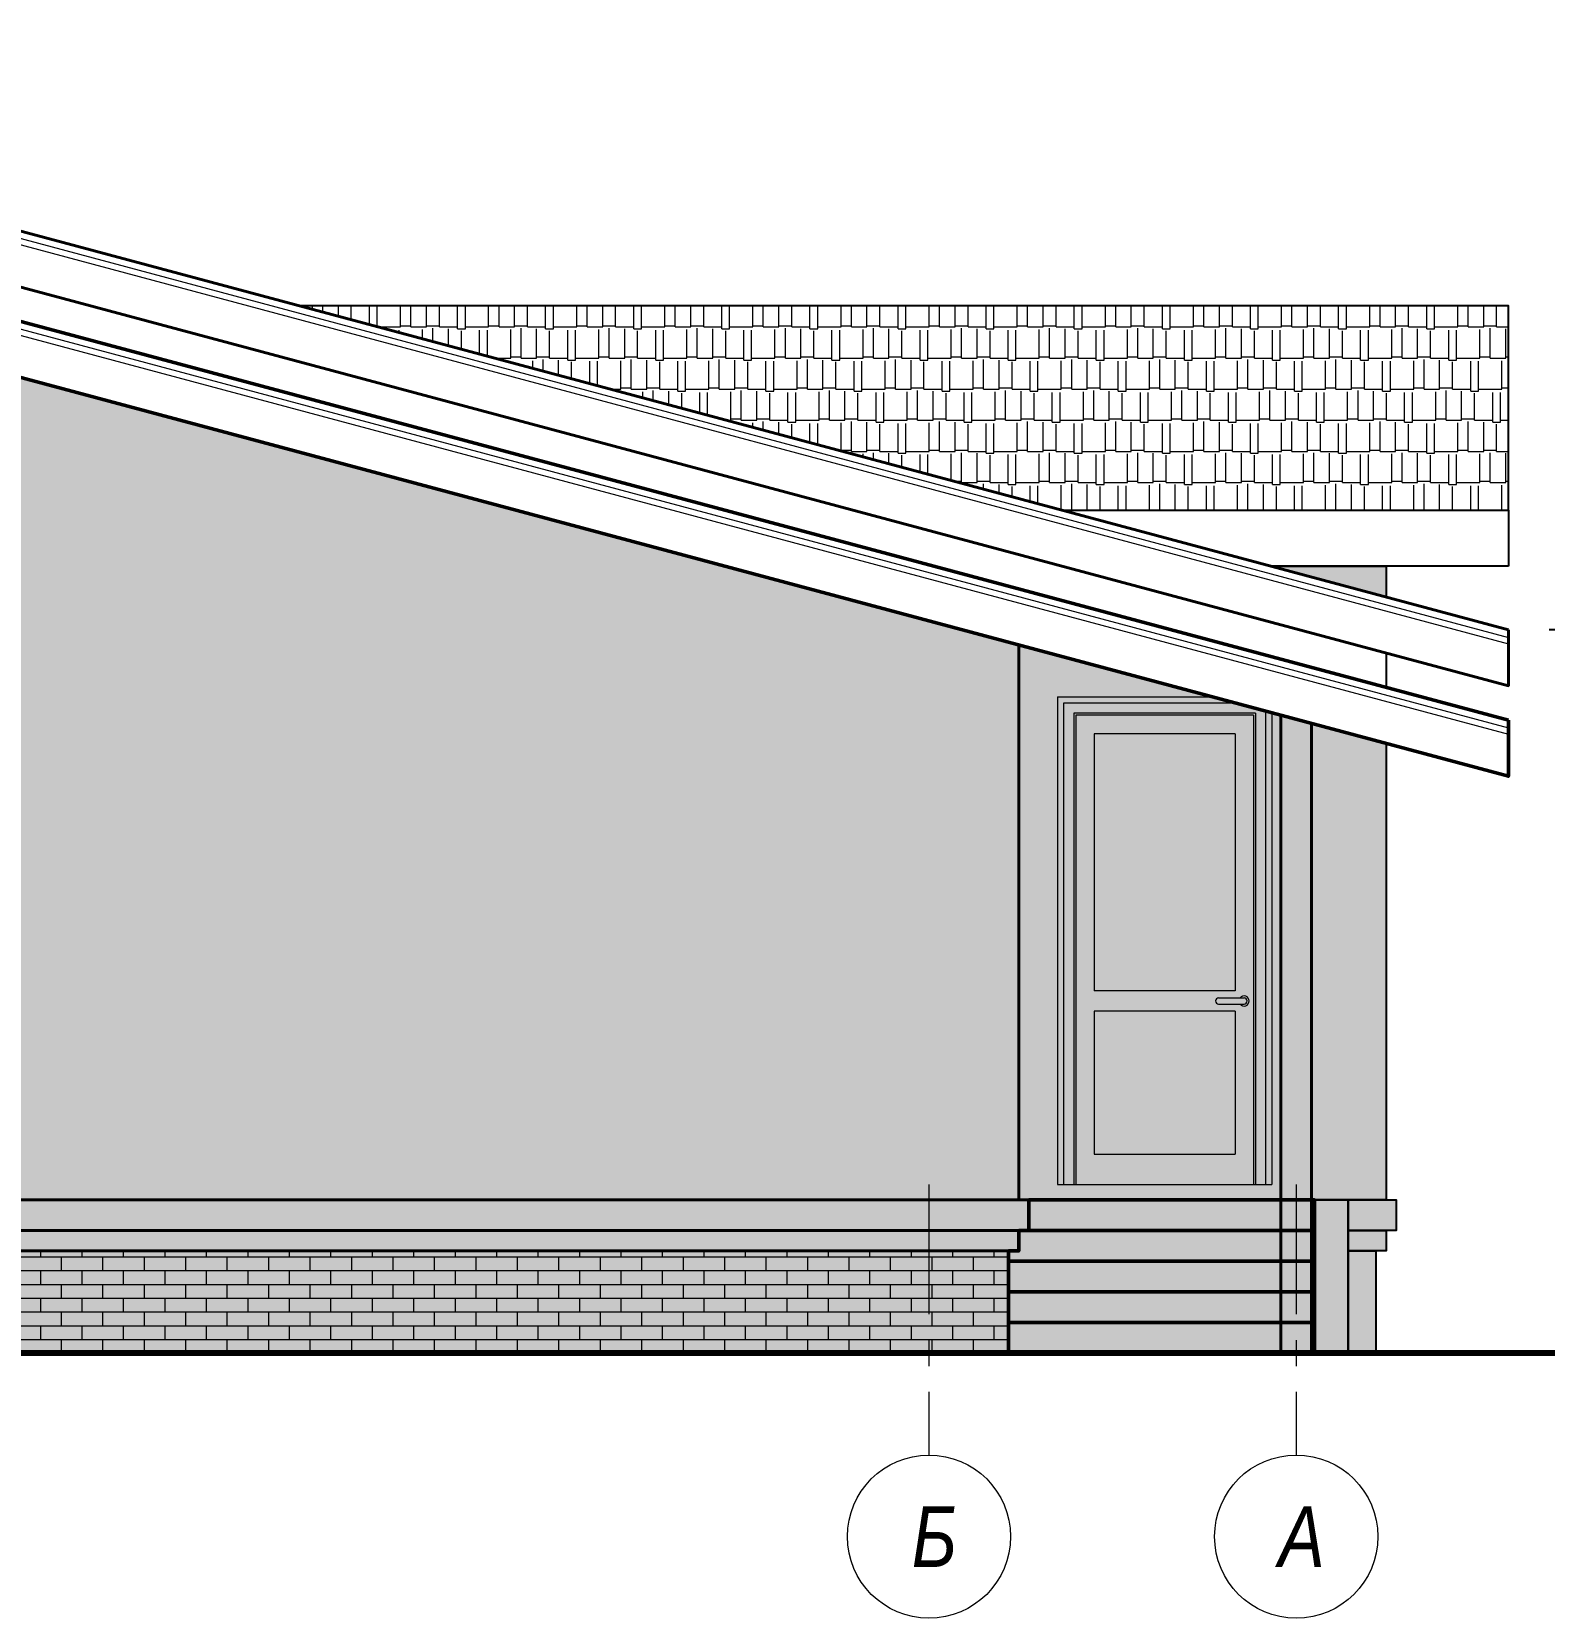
# Model space of a CAD drawing. Header units: millimetres. Extents: x 1582001 to 3303937, y 226471 to 491235.
# Drawn here: x 1643192 to 1650605, y 358428 to 366203 of the extents above; entities that cross this region are included whole.
import ezdxf
from ezdxf.enums import TextEntityAlignment as Align

# ---------------------------------------------------------------- set-up
doc = ezdxf.new("R2010")
doc.units = ezdxf.units.MM
doc.linetypes.add('CENTER', pattern=[50.8, 31.75, -6.35, 6.35, -6.35])
doc.layers.get('Defpoints').update_dxf_attribs({"color": 255, "lineweight": 30})
for name, color, linetype, lineweight in [('Интерьер - Лестница_Ном_пера__1', 7, 'Continuous', 13), ('Конструктивный - Несущий_Ном_пера__1', 7, 'Continuous', 13), ('Кровля', 232, 'Continuous', 25), ('Лестница', 74, 'Continuous', 25), ('Оболочка - Крыша_Ном_пера__1', 7, 'Continuous', 13), ('Оси', 251, 'CENTER', 9), ('Размеры', 7, 'Continuous', 18), ('тонко', 200, 'Continuous', 13)]:
    doc.layers.add(name, color=color, linetype=linetype, lineweight=lineweight)
doc.styles.add('GOST 2.304', font='ARIALNI.TTF', dxfattribs={"width": 0.98, "height": 300})
doc.styles.add('style', font='ARIALNI.TTF', dxfattribs={"width": 0.98, "height": 300})
doc.dimstyles.new('М100', dxfattribs={"dimtxt": 600, "dimasz": 150, "dimexe": 100, "dimexo": 200, "dimgap": 100, "dimtad": 1, "dimdec": 0, "dimtxsty": 'style', "dimblk": 'ARCHTICK', "dimcen": 150, "dimdle": 100, "dimclrt": 256, "dimadec": 0, "dimazin": 0, "dimtfac": 1, "dimtdec": 0, "dimtmove": 1, "dimatfit": 3, "dimldrblk": 'NONE', "dimfxl": 0, "dimarcsym": 0})

# ---------------------------------------------------------------- blocks, each defined once
blk = doc.blocks.new('_ArchTick')
at = {"color": 0, "linetype": 'ByBlock', "const_width": 0.15}
blk.add_lwpolyline([(-0.5, -0.5), (0.5, 0.5)], dxfattribs=at)
blk = doc.blocks.new('*D840')
at = {"layer": 'Defpoints', "color": 0, "lineweight": -3, "transparency": 16777216}
for p in [(1650909.8, 366102.8), (1651644.3, 366102.8), (1650429.3, 363272.7)]:
    blk.add_point(p, dxfattribs=at)
at = {"layer": 'Размеры', "color": 0, "lineweight": -2, "transparency": 16777216}
for p, q in [((1651644.3, 363172.7), (1651644.3, 366202.8)), ((1651109.8, 366102.8), (1651744.3, 366102.8)), ((1650629.3, 363272.7), (1651744.3, 363272.7))]:
    blk.add_line(p, q, dxfattribs=at)
at = {"layer": 'Размеры', "color": 0, "lineweight": -2, "transparency": 16777216, "xscale": 150, "yscale": 150, "zscale": 150}
for p, rotation in [((1651644.3, 366102.8), 90), ((1651644.3, 363272.7), 270)]:
    blk.add_blockref('_ArchTick', p, dxfattribs=dict(at, rotation=rotation))
at = {"layer": 'Размеры', "transparency": 16777216, "insert": (1651391.1, 364687.7), "char_height": 300, "attachment_point": 5, "rotation": 90, "style": 'style'}
blk.add_mtext('2830', dxfattribs=at)
blk = doc.blocks.new('_None')
blk = doc.blocks.new('*D841')
at = {"layer": 'Defpoints', "color": 0, "lineweight": -3, "transparency": 16777216}
for p in [(1650429.3, 363272.7), (1650679.3, 360477.8), (1651644.3, 360477.8)]:
    blk.add_point(p, dxfattribs=at)
at = {"layer": 'Размеры', "color": 0, "lineweight": -2, "transparency": 16777216}
for p, q in [((1651644.3, 363372.7), (1651644.3, 360377.8)), ((1650629.3, 363272.7), (1651744.3, 363272.7)), ((1650879.3, 360477.8), (1651744.3, 360477.8))]:
    blk.add_line(p, q, dxfattribs=at)
at = {"layer": 'Размеры', "color": 0, "lineweight": -2, "transparency": 16777216, "xscale": 150, "yscale": 150, "zscale": 150}
for p, rotation in [((1651644.3, 363272.7), 90), ((1651644.3, 360477.8), 270)]:
    blk.add_blockref('_ArchTick', p, dxfattribs=dict(at, rotation=rotation))
at = {"layer": 'Размеры', "transparency": 16777216, "insert": (1651391.1, 361875.2), "char_height": 300, "attachment_point": 5, "rotation": 90, "style": 'style'}
blk.add_mtext('2795', dxfattribs=at)

msp = doc.modelspace()

# ---------------------------------------------------------------- hatches: boundary and pattern name
at = {"lineweight": 18, "ltscale": 100, "true_color": 0x4c2f26}
h = msp.add_hatch(dxfattribs=at)
h.set_pattern_fill('AR-RSHKE', color=29, scale=0.5, style=0)
h.set_pattern_definition([(0, (0, 95769.66), (323.85, 152.4), [76.2, -63.5, 88.9, -38.1, 114.3, -50.8]), (0, (76.2, 95776.01), (323.85, 152.4), [63.5, -241.3, 50.8, -76.2]), (0, (228.6, 95760.14), (323.85, 152.4), [38.1, -393.7]), (90, (0, 95769.66), (-107.95, 152.4), [146.05, -463.55]), (90, (76.2, 95769.66), (-107.95, 152.4), [142.875, -466.725]), (90, (139.7, 95769.66), (-107.95, 152.4), [133.35, -476.25]), (90, (228.6, 95760.14), (-107.95, 152.4), [146.05, -463.55]), (90, (266.7, 95760.14), (-107.95, 152.4), [146.05, -463.55]), (90, (381, 95769.66), (-107.95, 152.4), [139.7, -469.9])])
h.paths.add_polyline_path([(1650429.3, 363857.4), (1650429.3, 364859.6), (1644503.2, 364859.6), (1648243.2, 363857.4)])
at = {"lineweight": -3, "ltscale": 100, "true_color": 0xffe3c7}
h = msp.add_hatch(color=254, dxfattribs=at)
h.paths.add_polyline_path([(1637664.3, 364537.8), (1637514.3, 364537.8), (1637514.3, 360477.8), (1637664.3, 360477.8)])
h.paths.add_polyline_path([(1641039.3, 364537.8), (1637664.3, 364537.8), (1637664.3, 361377.6), (1639037.8, 361377.6), (1639037.8, 361348.3), (1639005.9, 361348.3), (1639005.9, 360507.1), (1639037.8, 360507.1), (1639037.8, 360477.8), (1639289.3, 360477.8), (1640989.3, 360477.8), (1641039.3, 360477.8)])
h.paths.add_polyline_path([(1639974.3, 362942.8), (1641024.3, 362942.8), (1641024.3, 360552.8), (1639974.3, 360552.8)], flags=16)
h.paths.add_polyline_path([(1640154.3, 362762.8), (1640844.3, 362762.8), (1640844.3, 361502.8), (1640154.3, 361502.8)], flags=0)
h.paths.add_polyline_path([(1640129.8, 361467.8), (1640234.8, 361467.8, -1), (1640234.8, 361437.8), (1640129.8, 361437.8, -3)], flags=0)
h.paths.add_polyline_path([(1640154.3, 361402.8), (1640844.3, 361402.8), (1640844.3, 360702.8), (1640154.3, 360702.8)], flags=0)
h.paths.add_polyline_path([(1648029.3, 363197.2), (1643026.4, 364537.8), (1641039.3, 364537.8), (1641039.3, 360477.8), (1648029.3, 360477.8)])
h.paths.add_polyline_path([(1649829.3, 362714.9), (1649314.3, 362852.9), (1649314.3, 360477.8), (1649479.3, 360477.8), (1649829.3, 360477.8)])
h.paths.add_polyline_path([(1649829.3, 363583.1), (1649267.1, 363583.1), (1649829.3, 363432.4)])
msp.add_hatch(color=254, dxfattribs=at).paths.add_polyline_path([(1648219.3, 362942.8), (1648979, 362942.8), (1648029.3, 363197.2), (1648029.3, 360477.8), (1648079.3, 360477.8), (1649314.3, 360477.8), (1649314.3, 362852.9), (1649269.3, 362865), (1649269.3, 360552.8), (1648219.3, 360552.8)])
at = {"lineweight": -3, "ltscale": 100}
h = msp.add_hatch(color=32, dxfattribs=at)
h.paths.add_polyline_path([(1649089.3, 362762.8), (1648399.3, 362762.8), (1648399.3, 361502.8), (1649089.3, 361502.8)], flags=0)
h.paths.add_polyline_path([(1648029.3, 363197.2), (1648029.3, 360477.8), (1649314.3, 360477.8), (1649314.3, 362852.9)])
h.paths.add_polyline_path([(1648399.3, 361502.8), (1648399.3, 362762.8), (1649089.3, 362762.8), (1649089.3, 361502.8)], flags=0)
h.paths.add_polyline_path([(1649089.3, 361402.8), (1649089.3, 360702.8), (1648399.3, 360702.8), (1648399.3, 361402.8)], flags=0)
h.paths.add_polyline_path([(1649008.9, 361467.8), (1649113.9, 361467.8, -3), (1649113.9, 361437.8), (1649008.9, 361437.8, -1)], flags=0)
h.paths.add_polyline_path([(1648309.3, 360552.8), (1649179.3, 360552.8), (1649179.3, 362852.8), (1648309.3, 362852.8)], flags=16)
h.paths.add_polyline_path([(1649089.3, 361402.8), (1648399.3, 361402.8), (1648399.3, 360702.8), (1649089.3, 360702.8)], flags=0)
h = msp.add_hatch(color=32, dxfattribs=at)
h.paths.add_polyline_path([(1649089.3, 362762.8), (1648399.3, 362762.8), (1648399.3, 361502.8), (1649089.3, 361502.8)], flags=0)
h.paths.add_polyline_path([(1649179.3, 362852.8), (1648309.3, 362852.8), (1648309.3, 360552.8), (1649179.3, 360552.8)])
h.paths.add_polyline_path([(1648399.3, 361502.8), (1648399.3, 362762.8), (1649089.3, 362762.8), (1649089.3, 361502.8)], flags=16)
h.paths.add_polyline_path([(1649089.3, 361402.8), (1649089.3, 360702.8), (1648399.3, 360702.8), (1648399.3, 361402.8)], flags=0)
h.paths.add_polyline_path([(1649008.9, 361467.8), (1649113.9, 361467.8, -3), (1649113.9, 361437.8), (1649008.9, 361437.8, -1)], flags=16)
h.paths.add_polyline_path([(1649089.3, 361402.8), (1648399.3, 361402.8), (1648399.3, 360702.8), (1649089.3, 360702.8)], flags=16)
at = {"lineweight": -3, "ltscale": 100, "true_color": 0xb83205}
h = msp.add_hatch(color=22, dxfattribs=at)
h.paths.add_polyline_path([(1641039.3, 360227.8), (1640789.3, 360227.8), (1640789.3, 359727.8), (1641039.3, 359727.8)])
h.paths.add_polyline_path([(1641039.3, 360327.8), (1640789.3, 360327.8), (1640789.3, 360227.8), (1641039.3, 360227.8)])
h.paths.add_polyline_path([(1641039.3, 360477.8), (1640789.3, 360477.8), (1640789.3, 360327.8), (1641039.3, 360327.8)])
h.paths.add_polyline_path([(1641289.3, 360477.8), (1641039.3, 360477.8), (1641039.3, 360327.8), (1641289.3, 360327.8)])
h.paths.add_polyline_path([(1641289.3, 360327.8), (1641039.3, 360327.8), (1641039.3, 360227.8), (1641289.3, 360227.8)])
h.paths.add_polyline_path([(1648079.3, 360477.8), (1641289.3, 360477.8), (1641289.3, 360327.8), (1648029.6, 360327.8), (1648079.3, 360327.8)])
h.paths.add_polyline_path([(1648029.6, 360327.8), (1641289.3, 360327.8), (1641289.3, 360227.8), (1647979.3, 360227.8), (1648029.3, 360227.8)])
h.paths.add_polyline_path([(1647979.3, 360227.8), (1641289.3, 360227.8), (1641289.3, 359727.8), (1647979.3, 359727.8)])
at = {"lineweight": -3, "ltscale": 100}
h = msp.add_hatch(color=34, dxfattribs=at)
h.paths.add_polyline_path([(1649314.3, 359877.8), (1647979.3, 359877.8), (1647979.3, 359727.8), (1649314.3, 359727.8)])
h.paths.add_polyline_path([(1649314.3, 360027.8), (1647979.3, 360027.8), (1647979.3, 359877.8), (1649314.3, 359877.8)])
h.paths.add_polyline_path([(1649314.3, 360177.8), (1647979.3, 360177.8), (1647979.3, 360027.8), (1649314.3, 360027.8)])
h.paths.add_polyline_path([(1649314.3, 360327.8), (1648029.6, 360327.8), (1648029.3, 360227.8), (1647979.3, 360227.8), (1647979.3, 360177.8), (1649314.3, 360177.8)])
h.paths.add_polyline_path([(1649314.3, 360477.8), (1648079.3, 360477.8), (1648079.3, 360327.8), (1649314.3, 360327.8)])
h = msp.add_hatch(color=34, dxfattribs=at)
h.paths.add_polyline_path([(1649464.3, 359877.8), (1649389.3, 359877.8), (1649389.3, 359727.8), (1649464.3, 359727.8)])
h.paths.add_polyline_path([(1649464.3, 360027.8), (1649389.3, 360027.8), (1649389.3, 359877.8), (1649464.3, 359877.8)])
h.paths.add_polyline_path([(1649389.3, 360027.8), (1649314.3, 360027.8), (1649314.3, 359877.8), (1649389.3, 359877.8)])
h.paths.add_polyline_path([(1649389.3, 359877.8), (1649314.3, 359877.8), (1649314.3, 359727.8), (1649389.3, 359727.8)])
h.paths.add_polyline_path([(1649389.3, 360177.8), (1649314.3, 360177.8), (1649314.3, 360027.8), (1649389.3, 360027.8)])
h.paths.add_polyline_path([(1649464.3, 360177.8), (1649389.3, 360177.8), (1649389.3, 360027.8), (1649464.3, 360027.8)])
h.paths.add_polyline_path([(1649464.3, 360327.8), (1649389.3, 360327.8), (1649389.3, 360177.8), (1649464.3, 360177.8)])
h.paths.add_polyline_path([(1649389.3, 360327.8), (1649314.3, 360327.8), (1649314.3, 360177.8), (1649389.3, 360177.8)])
h.paths.add_polyline_path([(1649389.3, 360477.8), (1649314.3, 360477.8), (1649314.3, 360327.8), (1649389.3, 360327.8)])
h.paths.add_polyline_path([(1649464.3, 360477.8), (1649389.3, 360477.8), (1649389.3, 360327.8), (1649464.3, 360327.8)])
at = {"lineweight": -3, "ltscale": 100, "true_color": 0xb83205}
h = msp.add_hatch(color=22, dxfattribs=at)
h.paths.add_polyline_path([(1649879.3, 360477.8), (1649644.3, 360477.8), (1649644.3, 360327.8), (1649829.3, 360327.8), (1649879.3, 360327.8)])
h.paths.add_polyline_path([(1649829.3, 360327.8), (1649644.3, 360327.8), (1649644.3, 360227.8), (1649779.3, 360227.8), (1649829.3, 360227.8)])
h.paths.add_polyline_path([(1649779.3, 360227.8), (1649644.3, 360227.8), (1649644.3, 359727.8), (1649779.3, 359727.8)])
h.paths.add_polyline_path([(1649644.3, 360477.8), (1649479.3, 360477.8), (1649479.3, 359727.8), (1649644.3, 359727.8)])
at = {"layer": 'Конструктивный - Несущий_Ном_пера__1', "linetype": 'Continuous', "lineweight": 18, "true_color": 0x4c2f26}
h = msp.add_hatch(dxfattribs=at)
h.set_pattern_fill('AR-BRSTD', color=29, style=0)
h.set_pattern_definition([(0, (48217.465, -35615.726), (0, 67.7418), []), (90, (48217.46, -35615.73), (-101.6, 67.7418), [67.7418, -67.7418])])
h.paths.add_polyline_path([(1641039.3, 360227.8), (1647979.3, 360227.8), (1647979.3, 359727.8), (1641039.3, 359727.8)])
h.paths.add_polyline_path([(1640789.3, 360227.8), (1641039.3, 360227.8), (1641039.3, 359727.8), (1640789.3, 359727.8)])

# ---------------------------------------------------------------- linework, layer by layer
for points in [[(1637159.3, 364931.9), (1637159.3, 365100.7), (1639869.3, 365826.9), (1649829.3, 363158.1), (1649829.3, 362989.3), (1639869.3, 365658), (1637159.3, 364931.9)], [(1649829.3, 363583.1), (1649829.3, 363432.4), (1649267.1, 363583.1), (1649829.3, 363583.1)], [(1648029.3, 363197.2), (1649829.3, 362714.9), (1649829.3, 360477.8), (1648029.3, 360477.8), (1648029.3, 363197.2)]]:
    msp.add_lwpolyline(points)
at = {"lineweight": 40}
for points in [[(1641039.3, 365070.2), (1648029.3, 363197.2), (1648029.3, 360477.8), (1641039.3, 360477.8), (1641039.3, 364537.8)], [(1648029.3, 360477.8), (1648079.3, 360477.8), (1648079.3, 360327.8), (1648029.6, 360327.8), (1648079.3, 360327.8)]]:
    msp.add_lwpolyline(points, dxfattribs=at)
at = {"color": 0, "lineweight": 40, "ltscale": 100}
for points in [[(1649314.3, 362852.9), (1649314.3, 359727.8)], [(1649464.3, 362812.7), (1649464.3, 359727.8)]]:
    msp.add_lwpolyline(points, dxfattribs=at)
for points in [[(1648079.3, 360477.8), (1641039.3, 360477.8), (1641039.3, 360327.8), (1648079.3, 360327.8)], [(1649644.3, 360227.8), (1649779.3, 360227.8), (1649779.3, 359727.8), (1649644.3, 359727.8)]]:
    msp.add_lwpolyline(points, close=True)
at = {"ltscale": 20}
for points in [[(1649644.3, 360477.8), (1649879.3, 360477.8), (1649879.3, 360327.8), (1649644.3, 360327.8)], [(1649644.3, 360327.8), (1649829.3, 360327.8), (1649829.3, 360227.8), (1649644.3, 360227.8)]]:
    msp.add_lwpolyline(points, close=True, dxfattribs=at)
at = {"lineweight": 40}
for points in [[(1648029.6, 360327.8), (1641039.3, 360327.8), (1641039.3, 360227.8), (1648029.3, 360227.8)], [(1641039.3, 360227.8), (1647979.3, 360227.8), (1647979.3, 359727.8), (1641039.3, 359727.8)]]:
    msp.add_lwpolyline(points, close=True, dxfattribs=at)
at = {"layer": 'Интерьер - Лестница_Ном_пера__1', "linetype": 'Continuous', "lineweight": 80}
msp.add_line((1627334.4, 359727.8), (1651689.8, 359727.8), dxfattribs=at)
at = {"layer": 'Кровля', "color": 0, "lineweight": 40}
msp.add_lwpolyline([(1650429.3, 363271.7), (1639869.3, 366101.2), (1636259.3, 365133.9), (1636259.3, 364859.6), (1639869.3, 365826.9), (1650429.3, 362997.3), (1650429.3, 363271.7)], dxfattribs=at)
at = {"layer": 'Кровля', "color": 0, "lineweight": 50}
for points in [[(1650429.3, 362828.5), (1639869.3, 365658), (1633149.3, 363857.4), (1633149.3, 363583.1), (1639869.3, 365383.7), (1650429.3, 362554.2), (1650429.3, 362828.5)], [(1647979.3, 360177.8), (1647979.3, 360227.8), (1648029.3, 360227.8), (1648029.3, 360327.8), (1649479.3, 360327.8), (1649479.3, 360177.8), (1649479.3, 360177.8), (1649479.3, 360177.8), (1647979.3, 360177.8)]]:
    msp.add_lwpolyline(points, dxfattribs=at)
at = {"layer": 'Кровля', "color": 0}
msp.add_lwpolyline([(1650429.3, 363857.4), (1650429.3, 364859.6), (1644503.2, 364859.6), (1644503.2, 364859.6), (1648243.2, 363857.4), (1648243.2, 363857.4), (1648243.2, 363857.4), (1650429.3, 363857.4)], dxfattribs=at)
msp.add_lwpolyline([(1650429.3, 363583.1), (1649267.1, 363583.1), (1648243.2, 363857.4), (1650429.3, 363857.4)], close=True, dxfattribs=at)
at = {"layer": 'Кровля', "color": 0, "lineweight": 50}
for points in [[(1648079.3, 360327.8), (1649479.3, 360327.8), (1649479.3, 360477.8), (1648079.3, 360477.8)], [(1647979.3, 360027.8), (1649479.3, 360027.8), (1649479.3, 360177.8), (1647979.3, 360177.8)], [(1647979.3, 359877.8), (1649479.3, 359877.8), (1649479.3, 360027.8), (1647979.3, 360027.8)], [(1647979.3, 359727.8), (1649479.3, 359727.8), (1649479.3, 359877.8), (1647979.3, 359877.8)]]:
    msp.add_lwpolyline(points, close=True, dxfattribs=at)
at = {"layer": 'Лестница'}
msp.add_lwpolyline([(1649479.3, 360477.8), (1649644.3, 360477.8), (1649644.3, 359727.8), (1649479.3, 359727.8), (1649479.3, 360477.8)], dxfattribs=at)
at = {"layer": 'Оболочка - Крыша_Ном_пера__1', "linetype": 'Continuous'}
for p, q in [((1639869.3, 366065.6), (1650429.3, 363234.8)), ((1639869.3, 366034.5), (1650429.3, 363203.8)), ((1639869.3, 365622.4), (1650429.3, 362791.7)), ((1639869.3, 365591.3), (1650429.3, 362760.6))]:
    msp.add_line(p, q, dxfattribs=at)
at = {"layer": 'Оси', "ltscale": 20}
for p, q in [((1647589.3, 360552.8), (1647589.3, 359227.8)), ((1649389.3, 360552.8), (1649389.3, 359227.8))]:
    msp.add_line(p, q, dxfattribs=at)
at = {"layer": 'Оси', "linetype": 'Continuous', "ltscale": 100}
for centre in [(1647589.3, 358827.8), (1647589.3, 358827.8), (1649389.3, 358827.8), (1649389.3, 358827.8), (1649389.3, 358827.8)]:
    msp.add_circle(centre, 400, dxfattribs=at)
at = {"layer": 'тонко', "color": 0, "ltscale": 50}
for p, q in [((1648219.3, 362942.8), (1648979, 362942.8)), ((1648219.3, 362942.8), (1648219.3, 360552.8)), ((1649269.3, 362865), (1649269.3, 360552.8))]:
    msp.add_line(p, q, dxfattribs=at)
at = {"layer": 'тонко', "color": 0}
for p, q in [((1648249.3, 362912.8), (1648249.3, 360552.8)), ((1649091, 362912.8), (1648249.3, 362912.8)), ((1648299.3, 362862.8), (1648299.3, 360552.8)), ((1649189.3, 362862.8), (1648299.3, 362862.8)), ((1649189.3, 362862.8), (1649189.3, 360552.8)), ((1649239.3, 362873), (1649239.3, 360552.8)), ((1648309.3, 362852.8), (1648309.3, 360552.8)), ((1649179.3, 362852.8), (1648309.3, 362852.8)), ((1649179.3, 362852.8), (1649179.3, 360552.8)), ((1648399.3, 362762.8), (1648399.3, 361502.8)), ((1649089.3, 362762.8), (1648399.3, 362762.8)), ((1649089.3, 362762.8), (1649089.3, 361502.8)), ((1649089.3, 361502.8), (1648399.3, 361502.8)), ((1649008.9, 361467.8), (1649133.9, 361467.8)), ((1648399.3, 361402.8), (1648399.3, 360702.8)), ((1649089.3, 361402.8), (1648399.3, 361402.8)), ((1649008.9, 361437.8), (1649133.9, 361437.8)), ((1649089.3, 361402.8), (1649089.3, 360702.8)), ((1648399.3, 360702.8), (1649089.3, 360702.8)), ((1648219.3, 360552.8), (1649269.3, 360552.8))]:
    msp.add_line(p, q, dxfattribs=at)
for centre, radius, start, end in [((1649008.9, 361452.8), 15, 90, 270), ((1649133.9, 361452.8), 25, 216.8699, 143.1301), ((1649133.9, 361452.8), 15, 270, 90)]:
    msp.add_arc(centre, radius, start, end, dxfattribs=at)

# ---------------------------------------------------------------- texts
at = {"layer": 'Оси', "linetype": 'Continuous', "ltscale": 100, "style": 'GOST 2.304'}
for s, p in [('Б', (1647615.7, 358827.8)), ('А', (1649415.7, 358827.8))]:
    msp.add_text(s, height=297.2, dxfattribs=at).set_placement(p, align=Align.MIDDLE_CENTER)

# ---------------------------------------------------------------- dimensions: what is measured, and where the dimension line sits
at = {"layer": 'Размеры'}
for base, p2, picture, middle in [((1651644.3, 366102.8), (1650909.8, 366102.8), '*D840', (1651391.1, 364687.7)), ((1651644.3, 360477.8), (1650679.3, 360477.8), '*D841', (1651391.1, 361875.2))]:
    dim = msp.add_linear_dim(base=base, p1=(1650429.3, 363272.7), p2=p2, angle=90, dimstyle='М100', override={"dimtxt": 250, "dimlfac": 1, "dimtxsty": 'style', "dimblk1": 'ArchTick', "dimblk2": 'ArchTick', "dimsah": 1, "dimtolj": 0}, dxfattribs=at)
    dim.commit()
    dim.dimension.update_dxf_attribs({"geometry": picture, "text_midpoint": middle})

doc.saveas('drawing.dxf')
